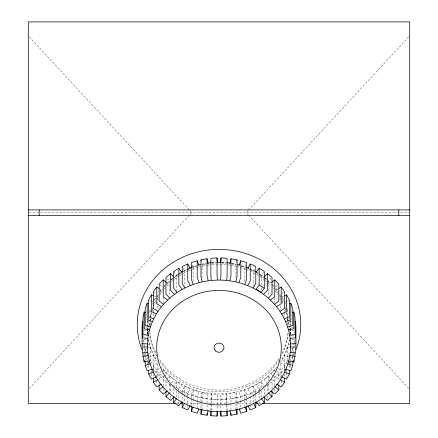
<?xml version="1.0" encoding="UTF-8"?>
<svg xmlns="http://www.w3.org/2000/svg" width="438" height="438" viewBox="0 0 438 438"><rect width="100%" height="100%" fill="white"/><g stroke="black" fill="none" stroke-linecap="round" stroke-linejoin="round"><path stroke-width="0.33" stroke-dasharray="2.19 1.64" d="M147.551 326.524L147.907 321.481L145.87 321.355M210.886 410.362L211.242 393.954L217.412 394.326L217.056 410.729M290.18 334.484L290.498 330.071M148.591 317.347L148.323 320.6M200.965 401.405L200.965 397.375L202.028 392.464L208.094 393.576L207.032 398.487L207.032 409.891M294.216 343.326L293.816 345.188L292.48 344.941M294.352 342.708L295.02 339.614L291.013 338.881M191.357 397.978L191.357 394.627L193.109 389.88L198.961 391.709L197.209 396.45L197.209 401.821M244.891 281.431L244.891 267.339L245.767 264.968M290.876 348.035L287.651 347.027L285.664 352.409L288.888 353.417M291.265 352.825L292.808 348.637L291.516 348.237M154.466 300.413L156.289 297.019L154.455 296.187M182.219 392.755L182.219 390.745L184.628 386.25L190.174 388.763L187.765 393.258L187.765 395.941M253.372 286.403L253.372 270.969L255.179 267.602M288.724 357.047L284.448 355.108L281.711 360.206L286.6 362.418L286.6 365.106M286.6 362.418L288.116 359.587M159.788 291.867L161.31 289.764L159.613 288.719M178.852 388.955L181.879 384.794L176.733 381.635L173.711 385.801L178.852 388.955L178.852 391.643M261.267 284.985L261.267 275.59L263.534 272.463M281.218 376.954L281.218 370.241L284.656 365.516L280.123 362.73L280.123 379.511M29.204 388.506L189.43 215.135M189.895 214.631L191.756 212.622L189.895 210.612M248.105 210.612L246.244 212.622L248.105 214.631M248.57 210.109L408.796 36.737M163.243 287.448L165.509 285.072M165.964 284.601L167.321 283.178M171.521 382.681L174.214 379.855L169.566 376.111L165.975 379.877L165.975 388.599M271.127 278.289L268.434 281.114L268.434 295.874M278.853 379.784L278.853 373.077L274.757 369.776L270.679 374.047L273.241 376.111M278.853 373.077L274.774 377.348L273.75 376.521M171.116 279.86L174.214 277.363M159.147 379.784L159.147 373.077L163.243 369.776L167.321 374.047L164.759 376.111M164.25 376.521L163.226 377.348L159.147 373.077M275.267 287.038L278.338 284.558M272.025 388.599L272.025 379.877L268.434 376.111L263.786 379.855L267.377 383.622M176.733 291.692L176.733 275.59L177.877 274.883M178.452 274.533L180.735 273.131M153.344 370.882L153.344 365.516L157.877 362.73L157.877 378.164M278.387 288.719L276.69 289.764L278.212 291.867M156.782 376.954L156.782 370.241L159.613 368.5M281.82 293.449L283.523 292.403M259.148 388.955L264.289 385.801L261.267 381.635L256.12 384.794L259.148 388.955L259.148 391.643M184.628 287.744L184.628 270.969L186.473 270.131M187.092 269.852L189.555 268.735M148.668 357.32L153.552 355.108L156.289 360.206L151.4 362.418L151.4 365.106M283.545 296.187L281.711 297.019L283.534 300.413M285.056 301.837L286.89 301.01M287.498 300.731L289.332 299.899M255.781 394.101L255.781 390.745L253.372 386.25L247.826 388.763L250.235 393.258L250.235 395.941M250.235 393.258L255.781 390.745M193.109 281.431L193.109 267.339L196.361 266.326M145.192 351.993L145.192 348.637L146.484 348.237M147.124 348.035L150.349 347.027L152.336 352.409L147.825 353.822M246.643 397.978L246.643 394.627L244.891 389.88L239.038 391.709L240.791 396.45L240.791 400.48M240.791 396.45L246.643 394.627M206.276 263.983L202.028 264.76L202.028 278.847M142.98 346.321L142.98 339.614L146.987 338.881M144.184 347.203L144.184 345.188L145.52 344.941M148.192 344.454L149.528 344.208L148.323 338.634A71.602 65.809 0 0 0 157.724 362.133M237.035 402.746L237.035 397.375L235.972 392.464L229.906 393.576L230.968 398.487L230.968 409.891M230.968 398.487L237.035 397.375M211.861 263.233L216.18 262.97M144.107 330.274L146.144 330.153M292.13 321.355L290.093 321.481L290.361 325.259M142.47 336.072L146.549 335.826M293.214 326.989L290.498 327.153L290.498 334.769M227.114 410.362L226.758 393.954L220.588 394.326L220.944 410.729M220.944 399.325L227.114 398.952M28.963 212.622L409.037 212.622M176.618 403.343L179.35 403.343M186.188 403.343L200.544 403.343M208.745 403.343L229.255 403.343M237.456 403.343L251.812 403.343M258.65 403.343L261.382 403.343M221.82 262.97L226.139 263.233M291.856 330.153L293.893 330.274M144.786 326.989L147.502 327.153L147.502 334.769M291.451 335.826L295.53 336.072M210.886 398.952L217.056 399.325M231.724 263.983L235.972 264.76L235.972 278.847M289.808 344.454L288.472 344.208L289.677 338.634A71.602 65.809 0 0 1 280.276 362.133M200.965 397.375L207.032 398.487M241.639 266.326L244.891 267.339M191.357 394.627L197.209 396.45M248.445 268.735L250.908 269.852M251.527 270.131L253.372 270.969M148.668 299.899L150.502 300.731M151.11 301.01L152.944 301.837M182.219 390.745L187.765 393.258M256.12 272.431L258.409 273.832A69.379 63.767 0 0 0 257.237 273.098M261.267 275.59L258.978 274.183A69.379 63.767 0 0 1 263.43 277.331M153.344 291.708L156.18 293.449M278.387 368.5L281.218 370.241M264.815 278.196L266.884 279.86M159.662 284.558L162.733 287.038M271.582 284.125L273.849 286.501M166.873 278.289L169.566 281.114L169.566 295.874M248.57 215.135L408.796 388.506M29.204 36.737L189.43 210.109M173.711 271.423L176.733 275.59M153.344 365.516L156.782 370.241M182.821 267.602L184.628 270.969M149.884 359.587L151.4 362.418M192.233 264.968L193.109 267.339M145.192 348.637L146.735 352.825M289.409 317.347L289.677 318.585M142.98 339.614L143.648 342.708M143.784 343.326L144.184 345.188M147.502 330.071L147.82 334.484M295.02 339.614L295.02 346.321M293.816 346.529L293.816 351.9M293.816 352.568L293.816 355.251M292.808 348.637L292.808 353.335M292.808 354.008L292.808 356.023M292.808 356.691L292.808 360.715M290.821 355.36L290.821 360.731M290.821 361.405L290.821 367.444M290.602 328.089L290.602 334.692M289.677 319.932L289.677 325.297M289.677 325.971L289.677 328.653M289.677 329.321L289.677 332.009M289.332 362.018L289.332 364.706M289.332 365.374L289.332 368.73M287.651 310.192L287.651 316.231M287.651 318.919L287.651 324.958M287.651 347.027L287.651 361.12M286.6 370.471L286.6 371.813M286.6 372.486L286.6 377.184M284.656 365.516L284.656 370.882M284.656 374.238L284.656 376.921M284.448 310.17L284.448 311.511M284.448 312.179L284.448 316.877M284.448 355.108L284.448 370.543M281.218 380.978L281.218 385.675M280.123 294.489L280.123 303.211M280.123 305.899L280.123 309.923M278.853 383.14L278.853 385.155M274.757 297.517L274.757 302.882M274.757 369.776L274.757 371.117M274.757 375.815L274.774 386.075M274.774 388.758L274.774 392.782M268.434 376.111L268.434 380.808M268.434 384.164L268.434 392.218M267.377 384.964L267.377 393.017M267.377 395.7L267.377 400.398M264.289 388.484L264.289 395.191M261.267 287.667L261.267 290.35M261.267 381.635L261.267 388.347M261.267 391.03L261.267 397.742M259.148 392.311L259.148 399.023M259.148 401.706L259.148 403.721M255.781 394.769L255.781 401.482M253.372 386.25L253.372 395.645M253.372 396.319L253.372 402.358M250.235 396.614L250.235 403.995M250.235 404.663L250.235 408.692M246.643 398.651L246.643 406.031M244.891 389.88L244.891 399.949M244.891 400.617L244.891 406.656M240.791 401.148L240.791 409.875M237.035 403.414L237.035 408.785M235.972 392.464L235.972 409.24M226.758 393.954L226.758 404.69M226.758 405.364L226.758 410.729M211.242 393.954L211.242 403.349M211.242 404.022L211.242 410.729M202.028 392.464L202.028 409.24M200.965 402.073L200.965 408.785M197.209 402.489L197.209 409.875M193.109 389.88L193.109 398.607M193.109 399.275L193.109 405.988M191.357 398.651L191.357 406.031M187.765 396.614L187.765 403.995M187.765 404.663L187.765 408.692M184.628 386.25L184.628 394.304M184.628 394.977L184.628 402.358M182.219 393.428L182.219 401.482M178.852 392.311L178.852 399.023M178.852 401.706L178.852 405.062M176.733 381.635L176.733 388.347M176.733 391.03L176.733 397.742M173.711 388.484L173.711 395.191M170.623 384.964L170.623 393.017M170.623 395.7L170.623 399.056M169.566 376.111L169.566 380.808M169.566 384.164L169.566 392.218M163.243 297.517L163.243 304.224M163.243 369.776L163.243 371.117M163.243 375.815L163.226 386.075M163.226 388.758L163.226 392.782M159.147 383.14L159.147 385.155M157.877 294.489L157.877 303.211M157.877 305.899L157.877 309.923M156.782 380.978L156.782 385.675M153.552 310.17L153.552 312.852M153.552 313.52L153.552 317.55M153.552 355.108L153.552 370.543M153.344 374.238L153.344 376.921M151.4 370.471L151.4 373.154M151.4 373.828L151.4 378.525M150.349 310.192L150.349 316.231M150.349 318.919L150.349 326.299M150.349 347.027L150.349 361.12M148.668 362.018L148.668 364.706M148.668 365.374L148.668 368.73M148.323 321.273L148.323 326.639M148.323 327.312L148.323 329.995M148.323 330.668L148.323 332.009M147.398 328.089L147.398 334.692M147.179 354.019L147.179 356.034M147.179 356.707L147.179 362.073M147.179 362.746L147.179 367.444M145.192 352.667L145.192 354.676M145.192 355.349L145.192 360.715M144.184 347.871L144.184 353.242M144.184 353.909L144.184 355.251M288.001 332.968A69.379 63.767 0 0 1 282.077 352.864M279.083 358.196A69.379 63.767 0 0 1 158.917 358.196M155.923 352.864A69.379 63.767 0 0 1 149.999 332.968M149.626 325.648A69.379 63.767 0 0 1 149.807 321.656M149.862 320.988A69.379 63.767 0 0 1 150.168 318.316M150.261 317.654A69.379 63.767 0 0 1 151.296 312.382M152.178 309.168A69.379 63.767 0 0 1 152.791 307.257M154.494 302.839A69.379 63.767 0 0 1 155.923 299.751M157.527 296.75A69.379 63.767 0 0 1 158.211 295.579M159.985 292.787A69.379 63.767 0 0 1 162.701 289.042M164.387 286.978A69.379 63.767 0 0 1 165.268 285.97M167.081 284.01A69.379 63.767 0 0 1 169.944 281.218M171.433 279.887A69.379 63.767 0 0 1 174.034 277.747M174.57 277.331A69.379 63.767 0 0 1 179.027 274.188M179.602 273.821A69.379 63.767 0 0 1 180.763 273.098M183.117 271.73A69.379 63.767 0 0 1 186.648 269.896M187.245 269.611A69.379 63.767 0 0 1 189.057 268.784M192.14 267.514A69.379 63.767 0 0 1 196.558 265.97M202.334 264.41A69.379 63.767 0 0 1 206.271 263.621M211.625 262.904A69.379 63.767 0 0 1 216.328 262.586M221.672 262.586A69.379 63.767 0 0 1 226.375 262.904M231.729 263.621A69.379 63.767 0 0 1 235.666 264.41M241.442 265.97A69.379 63.767 0 0 1 245.86 267.514M250.153 269.332A69.379 63.767 0 0 1 254.883 271.73M263.966 277.747A69.379 63.767 0 0 1 266.567 279.887M268.056 281.218A69.379 63.767 0 0 1 270.919 284.01M272.732 285.97A69.379 63.767 0 0 1 273.613 286.978M275.299 289.042A69.379 63.767 0 0 1 278.732 293.876M279.789 295.579A69.379 63.767 0 0 1 280.473 296.75M282.077 299.751A69.379 63.767 0 0 1 283.506 302.839M285.209 307.257A69.379 63.767 0 0 1 285.822 309.168M286.704 312.382A69.379 63.767 0 0 1 287.739 317.654M287.832 318.316A69.379 63.767 0 0 1 288.138 320.988M288.193 321.656A69.379 63.767 0 0 1 288.374 325.648M293.958 354.49A81.736 75.128 0 0 1 293.071 356.297M292.765 356.888A81.736 75.128 0 0 1 290.827 360.392M289.786 362.095A81.736 75.128 0 0 1 289.069 363.212M285.133 368.681A81.736 75.128 0 0 1 267.372 385.09M259.871 389.59A81.736 75.128 0 0 1 178.129 389.59M170.628 385.09A81.736 75.128 0 0 1 152.867 368.681M148.931 363.212A81.736 75.128 0 0 1 148.214 362.095M147.173 360.392A81.736 75.128 0 0 1 144.628 355.694M288.138 333.411A69.379 63.767 0 0 1 281.453 355.859M279.083 359.976A69.379 63.767 0 0 1 158.917 359.976M156.547 355.859A69.379 63.767 0 0 1 149.862 333.411M149.681 325.439A69.379 63.767 0 0 1 149.927 322.1M149.999 321.432A69.379 63.767 0 0 1 150.365 318.771M150.475 318.108A69.379 63.767 0 0 1 151.625 312.869M152.178 310.947A69.379 63.767 0 0 1 152.791 309.036M154.494 304.624A69.379 63.767 0 0 1 155.923 301.536M157.527 298.53A69.379 63.767 0 0 1 158.211 297.358M159.985 294.566A69.379 63.767 0 0 1 162.701 290.827M164.387 288.762A69.379 63.767 0 0 1 165.268 287.755M167.081 285.79A69.379 63.767 0 0 1 169.944 282.997M171.433 281.667A69.379 63.767 0 0 1 174.034 279.526M174.57 279.11A69.379 63.767 0 0 1 179.027 275.967M179.602 275.601A69.379 63.767 0 0 1 182.526 273.843M183.117 273.515A69.379 63.767 0 0 1 187.847 271.111M188.45 270.837A69.379 63.767 0 0 1 191.516 269.54M192.14 269.293A69.379 63.767 0 0 1 197.834 267.361M198.474 267.175A69.379 63.767 0 0 1 201.042 266.496M202.334 266.189A69.379 63.767 0 0 1 207.601 265.187M208.269 265.089A69.379 63.767 0 0 1 229.731 265.089M230.399 265.187A69.379 63.767 0 0 1 235.666 266.189M236.958 266.496A69.379 63.767 0 0 1 239.526 267.175M240.166 267.361A69.379 63.767 0 0 1 245.86 269.293M246.484 269.54A69.379 63.767 0 0 1 249.55 270.837M250.153 271.111A69.379 63.767 0 0 1 256.066 274.183M256.652 274.527A69.379 63.767 0 0 1 259.542 276.345M260.112 276.723A69.379 63.767 0 0 1 264.497 279.948M265.023 280.369A69.379 63.767 0 0 1 267.569 282.554M268.056 282.997A69.379 63.767 0 0 1 270.919 285.79M272.732 287.755A69.379 63.767 0 0 1 273.613 288.762M275.299 290.827A69.379 63.767 0 0 1 278.015 294.566M279.789 297.358A69.379 63.767 0 0 1 280.473 298.53M282.077 301.536A69.379 63.767 0 0 1 283.506 304.624M285.209 309.036A69.379 63.767 0 0 1 285.822 310.947M286.375 312.869A69.379 63.767 0 0 1 287.525 318.108M287.635 318.771A69.379 63.767 0 0 1 288.001 321.432M288.073 322.1A69.379 63.767 0 0 1 288.319 325.439M290.159 320.813A71.602 65.809 0 0 1 290.235 334.709M276.668 367.099A71.602 65.809 0 0 1 161.332 367.099M147.765 334.709A71.602 65.809 0 0 1 147.841 320.813M148.011 319.499A71.602 65.809 0 0 1 148.329 317.539M149.484 312.338A71.602 65.809 0 0 1 150.639 308.516M152.314 304.136A71.602 65.809 0 0 1 152.851 302.904M154.313 299.882A71.602 65.809 0 0 1 155.939 296.92M159.667 291.254A71.602 65.809 0 0 1 162.197 288.029M164.294 285.631A71.602 65.809 0 0 1 165.17 284.7M166.971 282.877A71.602 65.809 0 0 1 169.807 280.271M170.3 279.849A71.602 65.809 0 0 1 172.807 277.807M175.414 275.88A71.602 65.809 0 0 1 178.113 274.068M178.666 273.717A71.602 65.809 0 0 1 180.91 272.365M183.199 271.095A71.602 65.809 0 0 1 186.73 269.343M187.333 269.069A71.602 65.809 0 0 1 189.15 268.275M192.216 267.06A71.602 65.809 0 0 1 196.618 265.576M201.765 264.218A71.602 65.809 0 0 1 206.347 263.315M211.647 262.63A71.602 65.809 0 0 1 216.323 262.324M221.677 262.324A71.602 65.809 0 0 1 226.353 262.63M231.653 263.315A71.602 65.809 0 0 1 236.235 264.218M241.382 265.576A71.602 65.809 0 0 1 245.784 267.06M250.065 268.795A71.602 65.809 0 0 1 254.801 271.095M257.09 272.365A71.602 65.809 0 0 1 258.217 273.033M258.781 273.372A71.602 65.809 0 0 1 262.586 275.88M265.193 277.807A71.602 65.809 0 0 1 266.709 279.022M267.207 279.433A71.602 65.809 0 0 1 271.029 282.877M272.83 284.7A71.602 65.809 0 0 1 273.706 285.631M275.803 288.029A71.602 65.809 0 0 1 278.333 291.254M282.061 296.92A71.602 65.809 0 0 1 283.687 299.882M285.149 302.904A71.602 65.809 0 0 1 285.685 304.136M287.361 308.516A71.602 65.809 0 0 1 288.516 312.338M289.671 317.539A71.602 65.809 0 0 1 289.989 319.499"/><path stroke-width="0.66" d="M220.588 262.899L220.944 257.9L227.114 258.272L227.114 275.048L226.758 280.046M217.368 411.725L217.056 416.1L210.886 415.728L211.198 411.353M220.588 279.674L220.944 274.675L220.944 257.9M145.52 312.278L144.184 312.037L142.98 317.61L142.98 334.386L148.323 335.36M229.906 263.649L230.968 258.738L237.035 259.844L237.035 276.619L235.972 281.535M208.094 410.351L207.032 415.262L200.965 414.151L202.028 409.24M229.906 280.424L230.968 275.513L230.968 258.738M236.766 261.075L237.035 259.844M288.472 360.989L293.816 361.963L295.02 356.39L295.02 353.033M148.471 303.605L147.179 303.2L145.192 308.582L145.192 325.357L150.349 326.967M239.038 265.516L240.791 260.769L246.643 262.597L246.643 279.373L244.891 284.114M198.743 409.076L197.209 413.226L191.357 411.402L192.89 407.252M239.038 282.291L240.791 277.544L240.791 260.769M292.808 361.388L292.808 365.412L290.821 370.794L285.664 369.185M153.234 295.634L151.4 294.801L148.668 299.899L148.668 316.674L153.552 318.891M247.826 268.456L250.235 263.966L255.781 266.479L255.781 283.255L253.372 287.744M190.174 405.539L187.765 410.034L182.219 407.521L184.628 403.026M247.826 285.231L250.235 280.742L250.235 263.966M289.332 370.072L289.332 374.101L286.6 379.199L281.711 376.981M159.049 288.374L156.782 286.983L153.344 291.708L153.344 308.483L157.877 311.265M256.12 272.431L259.148 268.264L264.289 271.423L264.289 288.199L261.267 292.365L256.12 289.206L259.148 285.039L259.148 268.264M181.496 402.089L178.852 405.73L173.711 402.577L176.733 398.41M284.656 378.262L284.656 382.292L281.218 387.017L276.69 384.235M166.298 282.351L163.226 279.871L159.147 284.147L159.147 300.922L163.243 304.224M263.786 277.363L267.377 273.597L272.025 277.347L272.025 294.122L268.434 297.889M174.214 396.636L170.623 400.398L165.975 396.653L169.566 392.886M263.786 294.139L267.377 290.372L267.377 273.597M278.853 385.155L278.853 389.853L274.774 394.123L270.679 390.822M174.214 277.363L170.623 273.597L165.975 277.347L165.975 294.122L169.566 297.889M271.702 282.351L274.774 279.871L278.853 284.147L278.853 300.922L274.757 304.224M167.321 390.822L163.226 394.123L159.147 389.853L163.243 386.551M270.679 299.953L274.774 296.646L274.774 279.871M272.025 391.282L272.025 396.653L267.377 400.398L263.786 396.636M181.879 272.431L178.852 268.264L173.711 271.423L173.711 288.199L176.733 292.365M278.951 288.374L281.218 286.983L284.656 291.708L284.656 308.483L280.123 311.265M161.31 384.235L156.782 387.017L153.344 382.292L157.877 379.511M276.69 306.54L281.218 303.758L281.218 286.983M264.289 397.206L264.289 402.577L259.148 405.73L256.504 402.089M190.174 268.456L187.765 263.966L182.219 266.479L182.219 283.255L184.628 287.744M284.766 295.634L286.6 294.801L289.332 299.899L289.332 316.674L284.448 318.891M156.289 376.981L151.4 379.199L148.668 374.101L153.552 371.884M281.711 313.794L286.6 311.577L286.6 294.801M255.781 402.15L255.781 407.521L250.235 410.034L247.826 405.539M198.961 265.516L197.209 260.769L191.357 262.597L191.357 279.373L193.109 284.114M289.529 303.605L290.821 303.2L292.808 308.582L292.808 325.357L287.651 326.967M152.336 369.185L147.179 370.794L145.192 365.412L150.349 363.803M285.664 321.585L290.821 319.975L290.821 303.2M246.643 406.031L246.643 411.402L240.791 413.226L239.257 409.076M202.028 281.535L200.965 276.619L200.965 259.844L207.032 258.738L208.094 263.649M292.48 312.278L293.816 312.037L295.02 317.61L295.02 334.386L289.677 335.36M149.528 360.989L144.184 361.963L142.98 356.39L148.323 355.41M288.472 329.787L293.816 328.812L293.816 312.037M229.906 410.351L230.968 415.262L237.035 414.151L237.035 409.453M217.412 262.899L217.056 257.9L210.886 258.272L210.886 275.048L211.242 280.046M147.502 346.847L142.065 347.175L142.065 326.825L142.47 321.153L142.47 337.928L147.907 338.256M290.093 338.256L295.53 337.928L295.53 321.153L295.935 326.825L295.935 347.175L290.498 346.847M147.907 352.519L142.47 352.847L142.47 348.15M290.498 343.929L295.935 343.6M220.632 411.725L220.944 416.1L227.114 415.728L227.114 411.03M28.278 209.901L409.722 209.901M28.278 215.348L409.722 215.348M175.249 403.343L28.278 403.343L28.278 21.9L409.722 21.9L409.722 403.343L262.751 403.343M180.034 403.343L182.088 403.343M255.912 403.343L257.966 403.343M142.065 343.6L147.502 343.929M290.093 352.519L295.53 352.847L295.53 348.15M149.528 329.787L144.184 328.812L144.184 312.037M289.677 355.41L295.02 356.39M152.336 321.585L147.179 319.975L147.179 303.2M287.651 363.803L292.808 365.412M156.289 313.794L151.4 311.577L151.4 294.801M284.448 371.884L289.332 374.101M259.148 285.039L264.289 288.199M161.31 306.54L156.782 303.758L156.782 286.983M280.123 379.511L284.656 382.292M167.321 299.953L163.226 296.646L163.226 279.871M274.757 386.551L278.853 389.853M174.214 294.139L170.623 290.372L170.623 273.597M268.434 392.886L272.025 396.653M181.879 289.206L178.852 285.039L178.852 268.264M261.267 398.41L264.289 402.577M190.174 285.231L187.765 280.742L187.765 263.966M253.372 403.026L255.781 407.521M198.961 282.291L197.209 277.544L197.209 260.769M245.11 407.252L246.643 411.402M208.094 280.424L207.032 275.513L207.032 258.738M235.972 409.24L237.035 414.151M200.965 259.844L201.234 261.075M217.412 279.674L217.056 274.675L217.056 257.9M226.802 411.353L227.114 415.728M398.826 209.901L398.826 215.348M293.816 359.948L293.816 361.963M230.968 413.248L230.968 415.262M220.944 411.402L220.944 416.1M217.056 411.402L217.056 416.1M210.886 411.03L210.886 415.728M207.032 413.248L207.032 415.262M200.965 409.453L200.965 414.151M191.357 406.031L191.357 411.402M182.219 402.15L182.219 407.521M173.711 397.206L173.711 402.577M165.975 391.282L165.975 396.653M159.147 385.155L159.147 389.853M153.344 378.262L153.344 382.292M148.668 370.072L148.668 374.101M145.192 361.388L145.192 365.412M144.184 359.948L144.184 361.963M142.98 353.033L142.98 356.39M39.174 209.901L39.174 215.348M141.945 349.59A81.736 75.128 0 0 1 219 249.397A81.736 75.128 0 0 1 296.055 349.59M181.48 272.042A71.602 65.809 0 0 1 182.624 271.407M189.15 268.275A71.602 65.809 0 0 1 191.598 267.289M198.54 265.023A71.602 65.809 0 0 1 200.467 264.525M207.672 263.112A71.602 65.809 0 0 1 210.979 262.696M216.996 262.307A71.602 65.809 0 0 1 221.004 262.307M227.021 262.696A71.602 65.809 0 0 1 230.328 263.112M237.533 264.525A71.602 65.809 0 0 1 239.46 265.023M246.402 267.289A71.602 65.809 0 0 1 248.85 268.275M255.376 271.407A71.602 65.809 0 0 1 256.52 272.042M215.458 350.942A5.01 4.604 0 0 0 223.84 348.878A5.01 4.604 0 0 0 217.702 343.244A5.01 4.604 0 0 0 215.458 350.942M175.414 398.12A71.602 65.809 0 0 0 289.989 354.495A71.602 65.809 0 0 0 191.598 285.105A71.602 65.809 0 0 0 175.414 398.12M181.08 393.11A62.295 57.258 0 0 0 280.758 355.163A62.295 57.258 0 0 0 195.162 294.79A62.295 57.258 0 0 0 181.08 393.11"/></g></svg>
